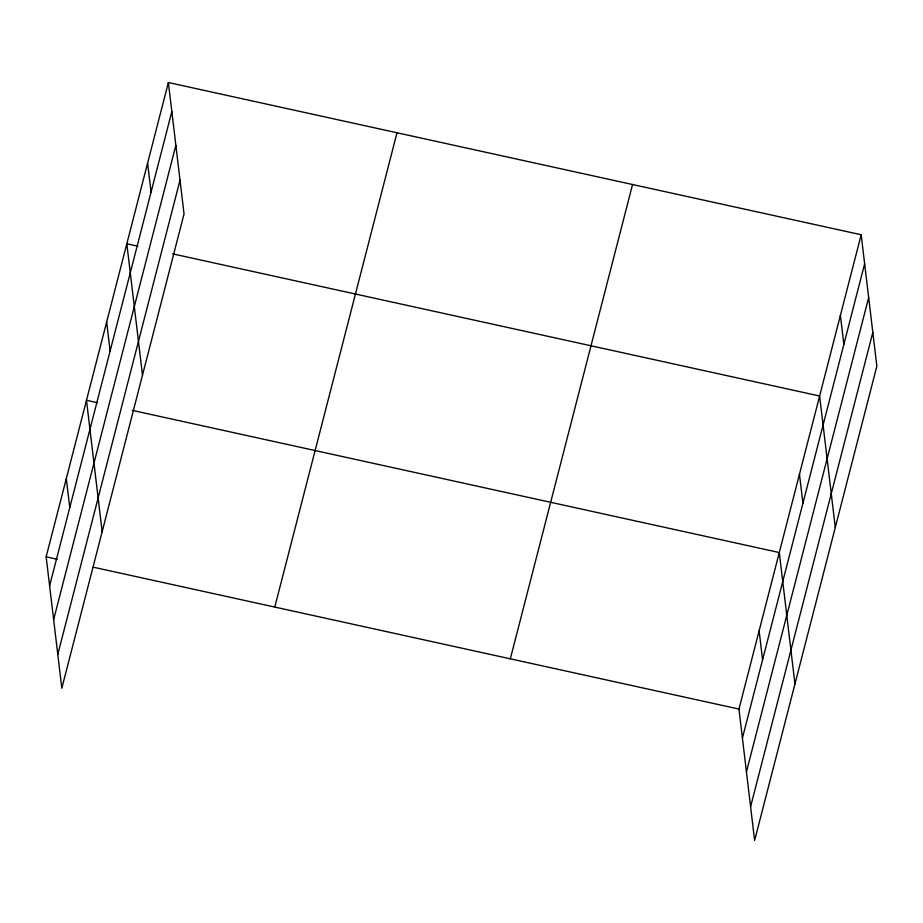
<?xml version="1.0" encoding="UTF-8"?>
<svg xmlns="http://www.w3.org/2000/svg" width="923" height="923" viewBox="0 0 923 923"><rect width="100%" height="100%" fill="white"/><g stroke="black" fill="none" stroke-linecap="round" stroke-linejoin="round"><path stroke-width="1.38" d="M168.378 82.528L184.046 213.94L61.818 688.246L46.15 556.823L168.378 82.528L861.182 234.754L876.85 366.177L754.622 840.472L738.954 709.06L861.182 234.754M49.611 585.828L171.84 111.533M53.638 619.621L175.866 145.326M57.791 654.453L180.02 180.147M274.777 607.057L397.005 132.762M510.327 658.826L632.555 184.519M742.415 738.054L864.643 263.759M746.442 771.859L868.67 297.552M750.595 806.679L872.823 332.372M137.908 246.222L126.82 243.787L142.488 375.211M172.543 253.837L819.624 396.013L835.292 527.437M97.573 402.74L86.485 400.305L102.153 531.729M132.208 410.354L779.289 552.542L794.957 683.955M46.15 556.823L57.238 559.269M93.258 567.184L738.954 709.06M840.403 315.389L843.864 344.394M799.456 474.272L802.918 503.277M759.121 630.801L762.583 659.795M147.599 163.163L151.06 192.157M106.653 322.046L110.114 351.052M66.318 478.564L69.779 507.569"/></g></svg>
